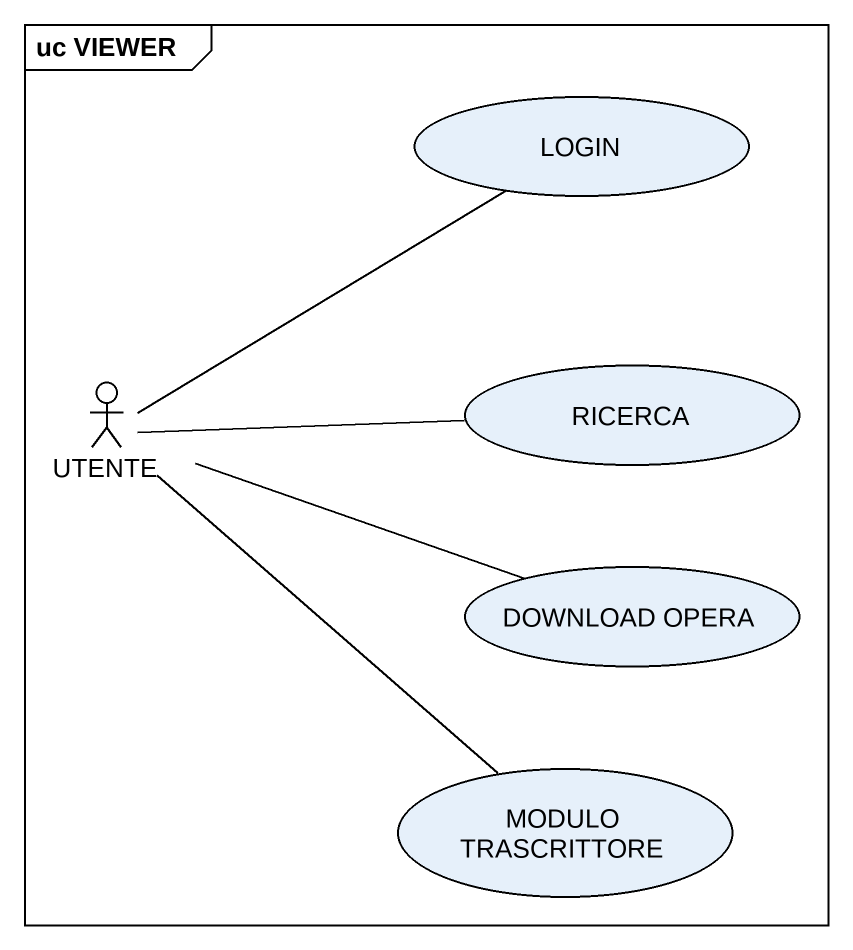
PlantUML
@startuml
mainframe uc VIEWER
usecase LOGIN
actor UTENTE
usecase RICERCA
usecase "DOWNLOAD OPERA" as DOWNLOAD_OPERA
usecase "MODULO TRASCRITTORE" as MODULO_TRASCRITTORE
UTENTE -up- LOGIN
UTENTE -right- RICERCA
UTENTE -right- DOWNLOAD_OPERA
UTENTE -- MODULO_TRASCRITTORE
@enduml
